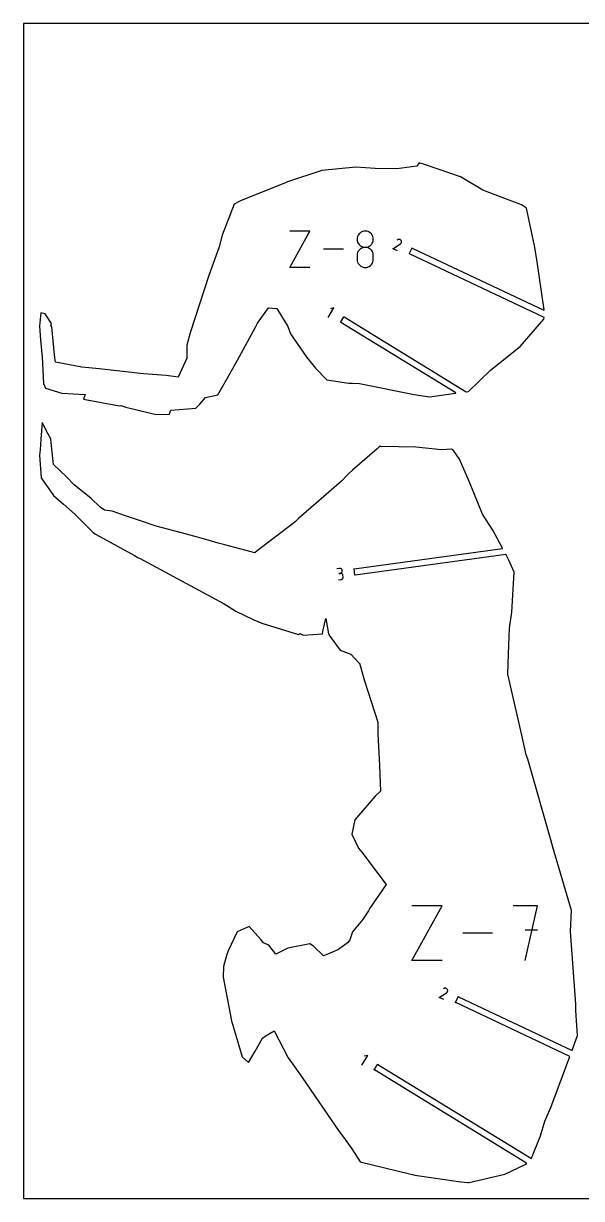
# Model space of a CAD drawing. Extents: x 0 to 600, y 0 to 500.
# Drawn here: x 0 to 238, y 0 to 500 of the extents above; entities that cross this region are included whole.
import ezdxf

# ---------------------------------------------------------------- set-up
doc = ezdxf.new("R2010")
doc.units = 0

msp = doc.modelspace()

# ---------------------------------------------------------------- linework, layer by layer
at = {"layer": 'annotation', "color": 1}
for p, q in [((113.378558, 396.178445), (121.981811, 411.672851)), ((121.981811, 411.672851), (113.378558, 411.672851)), ((142.88475, 410.429373), (142.54502, 409.949649)), ((143.299654, 410.843951), (142.88475, 410.429373)), ((143.779953, 411.183538), (143.299654, 410.843951)), ((144.315866, 411.438289), (143.779953, 411.183538)), ((144.897612, 411.598358), (144.315866, 411.438289)), ((145.515409, 411.653903), (144.897612, 411.598358)), ((146.133207, 411.598358), (145.515409, 411.653903)), ((145.515409, 411.653903), (145.515409, 411.653903)), ((146.714953, 411.438289), (146.133207, 411.598358)), ((147.250865, 411.183538), (146.714953, 411.438289)), ((147.731164, 410.843951), (147.250865, 411.183538)), ((148.146069, 410.429373), (147.731164, 410.843951)), ((148.485798, 409.949649), (148.146069, 410.429373)), ((142.13021, 408.834139), (142.074691, 408.218043)), ((142.074691, 408.218043), (142.074691, 408.218043)), ((142.074691, 408.218043), (142.130242, 407.599055)), ((142.290247, 409.414622), (142.13021, 408.834139)), ((142.130242, 407.599055), (142.290359, 407.016319)), ((142.54502, 409.949649), (142.290247, 409.414622)), ((142.290359, 407.016319), (142.545236, 406.4796)), ((142.545236, 406.4796), (142.885069, 405.998663)), ((142.885069, 405.998663), (143.300054, 405.583271)), ((143.300054, 405.583271), (143.780385, 405.243192)), ((143.780385, 405.243192), (144.316258, 404.988188)), ((146.714561, 404.988188), (147.250433, 405.243192)), ((147.250433, 405.243192), (147.730765, 405.583271)), ((147.730765, 405.583271), (148.145749, 405.998663)), ((148.145749, 405.998663), (148.485582, 406.4796)), ((148.485582, 406.4796), (148.74046, 407.016319)), ((148.740572, 409.414622), (148.485798, 409.949649)), ((148.74046, 407.016319), (148.900576, 407.599055)), ((148.900608, 408.834139), (148.740572, 409.414622)), ((148.900576, 407.599055), (148.956127, 408.218043)), ((148.956127, 408.218043), (148.900608, 408.834139)), ((148.956127, 408.218043), (148.956127, 408.218043)), ((157.334371, 404.153173), (160.470153, 406.178932)), ((159.286197, 407.949503), (159.044935, 407.766526)), ((159.453919, 408.044466), (159.286197, 407.949503)), ((159.630587, 408.106418), (159.453919, 408.044466)), ((159.812087, 408.136138), (159.630587, 408.106418)), ((159.994303, 408.134405), (159.812087, 408.136138)), ((160.173121, 408.101998), (159.994303, 408.134405)), ((160.344428, 408.039698), (160.173121, 408.101998)), ((160.504107, 407.948284), (160.344428, 408.039698)), ((160.470153, 406.178932), (160.473527, 406.18056)), ((160.470153, 406.178932), (160.470153, 406.178932)), ((160.473527, 406.18056), (160.476824, 406.182253)), ((160.476824, 406.182253), (160.480069, 406.184025)), ((160.480069, 406.184025), (160.483285, 406.185893)), ((160.483285, 406.185893), (160.486496, 406.187872)), ((160.486496, 406.187872), (160.489726, 406.18998)), ((160.489726, 406.18998), (160.493, 406.192232)), ((160.493, 406.192232), (160.496341, 406.194643)), ((160.496341, 406.194643), (160.499773, 406.197231)), ((160.499773, 406.197231), (160.647915, 406.32038)), ((160.499773, 406.197231), (160.499773, 406.197231)), ((160.648045, 407.828535), (160.504107, 407.948284)), ((160.647915, 406.32038), (160.768207, 406.463754)), ((160.772127, 407.681231), (160.648045, 407.828535)), ((160.768207, 406.463754), (160.859955, 406.623158)), ((160.866228, 407.513763), (160.772127, 407.681231)), ((160.772127, 407.681231), (160.772127, 407.681231)), ((160.859955, 406.623158), (160.922465, 406.794395)), ((160.927618, 407.33715), (160.866228, 407.513763)), ((160.922465, 406.794395), (160.955042, 406.97327)), ((160.956991, 407.155587), (160.927618, 407.33715)), ((160.955042, 406.97327), (160.956991, 407.155587)), ((136.265747, 403.925648), (127.793671, 403.925648)), ((142.13021, 401.946561), (142.074691, 401.327862)), ((142.074691, 401.327862), (142.074691, 399.613819)), ((142.290247, 402.529071), (142.13021, 401.946561)), ((142.54502, 403.065621), (142.290247, 402.529071)), ((142.88475, 403.546437), (142.54502, 403.065621)), ((143.299654, 403.961747), (142.88475, 403.546437)), ((143.779953, 404.301778), (143.299654, 403.961747)), ((144.315866, 404.556756), (143.779953, 404.301778)), ((144.897612, 404.71691), (144.315866, 404.556756)), ((144.316258, 404.988188), (144.897867, 404.828024)), ((145.515409, 404.772467), (144.897612, 404.71691)), ((144.897867, 404.828024), (145.515409, 404.772467)), ((145.515409, 404.772467), (146.132951, 404.828024)), ((146.133207, 404.716942), (145.515409, 404.772467)), ((145.515409, 404.772467), (145.515409, 404.772467)), ((145.515409, 404.772467), (145.515409, 404.772467)), ((146.132951, 404.828024), (146.714561, 404.988188)), ((146.714953, 404.556868), (146.133207, 404.716942)), ((147.250865, 404.301994), (146.714953, 404.556868)), ((147.731164, 403.962067), (147.250865, 404.301994)), ((148.146069, 403.546837), (147.731164, 403.962067)), ((148.485798, 403.066053), (148.146069, 403.546837)), ((148.740572, 402.529463), (148.485798, 403.066053)), ((148.900608, 401.946817), (148.740572, 402.529463)), ((148.956127, 401.327862), (148.900608, 401.946817)), ((148.956127, 399.613819), (148.956127, 401.327862)), ((148.956127, 401.327862), (148.956127, 401.327862)), ((159.261852, 403.242478), (157.334371, 404.153173)), ((121.981811, 396.178445), (113.378558, 396.178445)), ((142.074691, 399.613819), (142.074691, 399.613819)), ((142.074691, 399.613819), (142.130242, 398.995164)), ((142.130242, 398.995164), (142.290359, 398.413321)), ((142.290359, 398.413321), (142.545236, 397.877895)), ((142.545236, 397.877895), (142.885069, 397.39849)), ((142.885069, 397.39849), (143.300054, 396.984712)), ((143.300054, 396.984712), (143.780385, 396.646165)), ((143.780385, 396.646165), (144.316258, 396.392454)), ((144.316258, 396.392454), (144.897867, 396.233184)), ((144.897867, 396.233184), (145.515409, 396.177959)), ((145.515409, 396.177959), (146.132951, 396.233184)), ((145.515409, 396.177959), (145.515409, 396.177959)), ((146.132951, 396.233184), (146.714561, 396.392454)), ((146.714561, 396.392454), (147.250433, 396.646165)), ((147.250433, 396.646165), (147.730765, 396.984712)), ((147.730765, 396.984712), (148.145749, 397.39849)), ((148.145749, 397.39849), (148.485582, 397.877895)), ((148.485582, 397.877895), (148.74046, 398.413321)), ((148.74046, 398.413321), (148.900576, 398.995164)), ((148.900576, 398.995164), (148.956127, 399.613819)), ((129.692477, 374.87783), (132.19985, 378.970883)), ((132.19985, 378.970883), (130.732333, 378.618109)), ((134.542897, 268.136172), (133.486942, 267.990929)), ((134.833383, 266.024261), (134.30466, 265.951537)), ((134.30466, 265.951537), (134.833383, 266.024261)), ((134.735158, 268.145248), (134.542897, 268.136172)), ((134.920619, 268.120703), (134.735158, 268.145248)), ((134.833383, 266.024261), (135.020954, 266.067434)), ((135.025644, 266.033337), (134.833383, 266.024261)), ((134.833383, 266.024261), (134.833383, 266.024261)), ((135.095894, 268.065149), (134.920619, 268.120703)), ((135.020954, 266.067434), (135.192898, 266.141169)), ((135.211106, 266.008792), (135.025644, 266.033337)), ((135.257593, 267.981199), (135.095894, 268.065149)), ((135.192898, 266.141169), (135.346654, 266.242059)), ((135.38638, 265.953238), (135.211106, 266.008792)), ((135.402329, 267.871466), (135.257593, 267.981199)), ((135.346654, 266.242059), (135.479662, 266.366698)), ((135.548079, 265.869289), (135.38638, 265.953238)), ((135.526715, 267.738563), (135.402329, 267.871466)), ((135.479662, 266.366698), (135.589363, 266.511683)), ((135.627363, 267.5851), (135.526715, 267.738563)), ((135.692816, 265.759556), (135.548079, 265.869289)), ((135.589363, 266.511683), (135.673197, 266.673606)), ((135.700884, 267.413692), (135.627363, 267.5851)), ((135.673197, 266.673606), (135.728602, 266.849062)), ((135.817202, 265.626652), (135.692816, 265.759556)), ((135.74389, 267.226951), (135.700884, 267.413692)), ((135.728602, 266.849062), (135.75302, 267.034645)), ((135.75302, 267.034645), (135.74389, 267.226951)), ((135.74389, 267.226951), (135.74389, 267.226951)), ((135.917849, 265.47319), (135.817202, 265.626652)), ((135.99137, 265.301782), (135.917849, 265.47319)), ((136.034377, 265.11504), (135.99137, 265.301782)), ((136.107101, 264.586317), (136.034377, 265.11504)), ((136.034377, 265.11504), (136.034377, 265.11504)), ((134.140228, 263.241366), (135.196184, 263.38661)), ((135.196184, 263.38661), (135.383756, 263.429769)), ((135.196184, 263.38661), (135.196184, 263.38661)), ((135.383756, 263.429769), (135.555707, 263.50345)), ((135.555707, 263.50345), (135.709478, 263.60423)), ((135.709478, 263.60423), (135.842512, 263.728687)), ((135.842512, 263.728687), (135.952251, 263.873397)), ((135.952251, 263.873397), (136.036137, 264.034938)), ((136.036137, 264.034938), (136.091612, 264.209887)), ((136.091612, 264.209887), (136.116119, 264.394821)), ((136.116119, 264.394821), (136.107101, 264.586317)), ((165.357169, 101.242865), (178.288536, 124.532178)), ((178.288536, 124.532178), (165.357169, 124.532178)), ((218.845475, 124.532178), (208.488989, 124.532178)), ((213.667962, 101.242865), (218.845475, 124.532178)), ((199.758418, 112.887522), (187.02422, 112.887522)), ((218.845475, 114.161087), (213.667962, 114.161087)), ((178.288536, 101.242865), (165.357169, 101.242865)), ((177.00713, 85.538124), (180.142913, 87.563883)), ((178.934612, 84.627429), (177.00713, 85.538124)), ((178.958957, 89.334455), (178.717695, 89.151478)), ((179.126679, 89.429418), (178.958957, 89.334455)), ((179.303347, 89.49137), (179.126679, 89.429418)), ((179.484846, 89.521089), (179.303347, 89.49137)), ((179.667062, 89.519356), (179.484846, 89.521089)), ((179.845881, 89.48695), (179.667062, 89.519356)), ((180.017187, 89.42465), (179.845881, 89.48695)), ((180.176866, 89.333236), (180.017187, 89.42465)), ((180.142913, 87.563883), (180.146287, 87.565512)), ((180.142913, 87.563883), (180.142913, 87.563883)), ((180.146287, 87.565512), (180.149584, 87.567205)), ((180.149584, 87.567205), (180.152828, 87.568977)), ((180.152828, 87.568977), (180.156044, 87.570844)), ((180.156044, 87.570844), (180.159255, 87.572824)), ((180.159255, 87.572824), (180.162485, 87.574932)), ((180.162485, 87.574932), (180.165759, 87.577183)), ((180.165759, 87.577183), (180.1691, 87.579595)), ((180.1691, 87.579595), (180.172533, 87.582182)), ((180.172533, 87.582182), (180.320674, 87.705332)), ((180.172533, 87.582182), (180.172533, 87.582182)), ((180.320804, 89.213487), (180.176866, 89.333236)), ((180.320674, 87.705332), (180.440966, 87.848706)), ((180.444887, 89.066183), (180.320804, 89.213487)), ((180.440966, 87.848706), (180.532715, 88.00811)), ((180.538988, 88.898715), (180.444887, 89.066183)), ((180.444887, 89.066183), (180.444887, 89.066183)), ((180.532715, 88.00811), (180.595225, 88.179347)), ((180.600377, 88.722102), (180.538988, 88.898715)), ((180.595225, 88.179347), (180.627801, 88.358222)), ((180.62975, 88.540539), (180.600377, 88.722102)), ((180.627801, 88.358222), (180.62975, 88.540539)), ((144.068624, 56.78605), (146.575996, 60.879103)), ((146.575996, 60.879103), (145.10848, 60.526329))]:
    msp.add_line(p, q, dxfattribs=at)
at = {"layer": 'boundary', "color": 5}
for p, q in [((168.496601, 440.653443), (167.499951, 439.238186)), ((171.116001, 439.85348), (168.496601, 440.653443)), ((127.099007, 437.412969), (112.448215, 432.561793)), ((141.54721, 438.85746), (127.099007, 437.412969)), ((149.787326, 438.321649), (141.54721, 438.85746)), ((158.914482, 438.223137), (149.787326, 438.321649)), ((167.499951, 439.238186), (158.914482, 438.223137)), ((186.104737, 434.741542), (171.116001, 439.85348)), ((111.882357, 432.398661), (92.34193, 424.506855)), ((112.448215, 432.561793), (111.882357, 432.398661)), ((195.595262, 429.076202), (186.104737, 434.741542)), ((212.014708, 422.874896), (195.595262, 429.076202)), ((89.769068, 423.189348), (84.653912, 409.955696)), ((92.34193, 424.506855), (89.769068, 423.189348)), ((214.202084, 421.387798), (212.014708, 422.874896)), ((217.592131, 405.349534), (214.202084, 421.387798)), ((83.258924, 405.00488), (78.891964, 392.74685)), ((84.653912, 409.955696), (83.258924, 405.00488)), ((218.648349, 399.617858), (217.592131, 405.349534)), ((164.272452, 401.989816), (164.277185, 402.008742)), ((164.275322, 401.970519), (164.272452, 401.989816)), ((164.285358, 401.95379), (164.275322, 401.970519)), ((164.277185, 402.008742), (165.450266, 404.491562)), ((164.301033, 401.942174), (164.285358, 401.95379)), ((164.319959, 401.937442), (164.301033, 401.942174)), ((164.339256, 401.940312), (164.319959, 401.937442)), ((164.355985, 401.950348), (164.339256, 401.940312)), ((164.367601, 401.966023), (164.355985, 401.950348)), ((221.750338, 374.853864), (164.367601, 401.966023)), ((165.450266, 404.491562), (165.461881, 404.507237)), ((165.461881, 404.507237), (165.47861, 404.517273)), ((165.47861, 404.517273), (165.497908, 404.520143)), ((165.497908, 404.520143), (165.516833, 404.51541)), ((165.516833, 404.51541), (165.532508, 404.503795)), ((165.532508, 404.503795), (165.542544, 404.487066)), ((165.545415, 404.467769), (165.540682, 404.448843)), ((165.540682, 404.448843), (221.573438, 377.974522)), ((165.542544, 404.487066), (165.545415, 404.467769)), ((221.646831, 378.105745), (218.648349, 399.617858)), ((78.891964, 392.74685), (70.941548, 368.341861)), ((7.426027, 376.918107), (6.7675, 371.239516)), ((9.301942, 376.386024), (7.426027, 376.918107)), ((11.935857, 372.28104), (9.301942, 376.386024)), ((99.642561, 372.446537), (104.285762, 379.05382)), ((104.285762, 379.05382), (107.822918, 378.669021)), ((107.822918, 378.669021), (112.609707, 371.029424)), ((134.998978, 372.831491), (136.433404, 375.173058)), ((136.433404, 375.173058), (136.446644, 375.187386)), ((136.446644, 375.187386), (136.46436, 375.195556)), ((136.46436, 375.195556), (136.483854, 375.196325)), ((136.483854, 375.196325), (136.502158, 375.189576)), ((136.502158, 375.189576), (136.516486, 375.176335)), ((136.516486, 375.176335), (136.524656, 375.158619)), ((136.525425, 375.139125), (136.518675, 375.120821)), ((136.518675, 375.120821), (188.467288, 343.2975)), ((136.524656, 375.158619), (136.525425, 375.139125)), ((221.573438, 377.974522), (221.646831, 378.105745)), ((6.7675, 371.239516), (7.195738, 365.432348)), ((11.708133, 371.377156), (11.935857, 372.28104)), ((12.12249, 370.908124), (11.708133, 371.377156)), ((13.262204, 359.02632), (12.12249, 370.908124)), ((91.148763, 356.72938), (98.8014, 370.825468)), ((98.8014, 370.825468), (99.642561, 372.446537)), ((112.609707, 371.029424), (113.692448, 367.908803)), ((134.992228, 372.813187), (134.998978, 372.831491)), ((134.992996, 372.793693), (134.992228, 372.813187)), ((135.001167, 372.775977), (134.992996, 372.793693)), ((135.015495, 372.762736), (135.001167, 372.775977)), ((135.033799, 372.755987), (135.015495, 372.762736)), ((135.053293, 372.756756), (135.033799, 372.755987)), ((135.071009, 372.764926), (135.053293, 372.756756)), ((135.084249, 372.779254), (135.071009, 372.764926)), ((184.047516, 342.784733), (135.084249, 372.779254)), ((211.532899, 362.579283), (221.523578, 374.199581)), ((221.523578, 374.199581), (221.700931, 374.711309)), ((221.700931, 374.711309), (221.750338, 374.853864)), ((7.195738, 365.432348), (7.953292, 358.047672)), ((70.941548, 368.341861), (69.503132, 363.095411)), ((113.692448, 367.908803), (120.691187, 357.82134)), ((69.503132, 363.095411), (69.485154, 357.585194)), ((198.851799, 352.527109), (211.532899, 362.579283)), ((7.953292, 358.047672), (8.52828, 346.831376)), ((13.673922, 355.887956), (13.262204, 359.02632)), ((24.904818, 353.746371), (13.673922, 355.887956)), ((69.485154, 357.585194), (65.911623, 349.536534)), ((86.648833, 348.600288), (91.148763, 356.72938)), ((120.691187, 357.82134), (124.337675, 353.263305)), ((32.250027, 353.040044), (24.904818, 353.746371)), ((51.092592, 350.971601), (32.250027, 353.040044)), ((60.819335, 350.177789), (51.092592, 350.971601)), ((65.911623, 349.536534), (60.819335, 350.177789)), ((124.337675, 353.263305), (129.113254, 348.43535)), ((189.485418, 343.444018), (198.851799, 352.527109)), ((8.52828, 346.831376), (9.351399, 344.80126)), ((82.822655, 341.983933), (86.648833, 348.600288)), ((129.113254, 348.43535), (137.505626, 347.093083)), ((137.505626, 347.093083), (138.472048, 347.009366)), ((138.472048, 347.009366), (140.091397, 346.922471)), ((140.091397, 346.922471), (143.021274, 346.843784)), ((143.021274, 346.843784), (166.368152, 342.168253)), ((9.351399, 344.80126), (16.319495, 342.67078)), ((16.319495, 342.67078), (26.269743, 342.067481)), ((26.269743, 342.067481), (25.561296, 340.211661)), ((25.561296, 340.211661), (40.829763, 337.349787)), ((75.147564, 338.015112), (77.481355, 340.88109)), ((77.481355, 340.88109), (82.822655, 341.983933)), ((166.368152, 342.168253), (172.044978, 341.212136)), ((172.044978, 341.212136), (173.046487, 341.078313)), ((173.046487, 341.078313), (183.977943, 342.651444)), ((183.977943, 342.651444), (184.047516, 342.784733)), ((188.467288, 343.2975), (189.485418, 343.444018)), ((40.829763, 337.349787), (41.476465, 337.41941)), ((41.476465, 337.41941), (43.592855, 336.741615)), ((43.592855, 336.741615), (54.043006, 334.166594)), ((62.058535, 333.572841), (62.785163, 335.416693)), ((62.785163, 335.416693), (73.374098, 336.357582)), ((73.374098, 336.357582), (75.147564, 338.015112)), ((7.999431, 330.197841), (7.318309, 323.063204)), ((10.433871, 325.540474), (7.999431, 330.197841)), ((54.043006, 334.166594), (55.967306, 333.697533)), ((55.967306, 333.697533), (62.058535, 333.572841)), ((11.673385, 323.303196), (10.433871, 325.540474)), ((7.318309, 323.063204), (7.044139, 318.56244)), ((11.935724, 320.29372), (11.673385, 323.303196)), ((12.842393, 312.407575), (11.935724, 320.29372)), ((7.044139, 318.56244), (6.7675, 316.302228)), ((6.7675, 316.302228), (7.547496, 306.64979)), ((150.643522, 319.068891), (140.026702, 309.993307)), ((151.658216, 319.971758), (150.643522, 319.068891)), ((152.210828, 319.945197), (151.658216, 319.971758)), ((167.059821, 319.690311), (152.210828, 319.945197)), ((178.056402, 318.620239), (167.059821, 319.690311)), ((182.297449, 318.835703), (178.056402, 318.620239)), ((183.119647, 318.328008), (182.297449, 318.835703)), ((185.710761, 314.620897), (183.119647, 318.328008)), ((18.279287, 307.110959), (12.842393, 312.407575)), ((189.926292, 304.774988), (185.710761, 314.620897)), ((7.547496, 306.64979), (12.745541, 299.133243)), ((21.651573, 303.659368), (18.279287, 307.110959)), ((135.34435, 305.208734), (117.054179, 289.301572)), ((137.698481, 307.606188), (135.34435, 305.208734)), ((138.543654, 308.452874), (137.698481, 307.606188)), ((140.026702, 309.993307), (138.543654, 308.452874)), ((28.879608, 297.849776), (21.651573, 303.659368)), ((195.457492, 291.211143), (189.926292, 304.774988)), ((12.745541, 299.133243), (16.974676, 295.52908)), ((16.974676, 295.52908), (21.907613, 291.235712)), ((32.706499, 294.136177), (28.879608, 297.849776)), ((21.907613, 291.235712), (29.523398, 283.557683)), ((34.435061, 292.967835), (32.706499, 294.136177)), ((37.695753, 292.461646), (34.435061, 292.967835)), ((43.504335, 290.520827), (37.695753, 292.461646)), ((50.200143, 288.180217), (43.504335, 290.520827)), ((199.827706, 284.427728), (195.457492, 291.211143)), ((56.556478, 286.083077), (50.200143, 288.180217)), ((69.422293, 282.722029), (56.556478, 286.083077)), ((114.78707, 287.210207), (106.716297, 281.109356)), ((115.844628, 288.083124), (114.78707, 287.210207)), ((117.054179, 289.301572), (115.844628, 288.083124)), ((29.523398, 283.557683), (30.450912, 282.821339)), ((30.450912, 282.821339), (30.938625, 282.529932)), ((30.938625, 282.529932), (47.335096, 273.67992)), ((77.63209, 280.493402), (69.422293, 282.722029)), ((82.908355, 278.837214), (77.63209, 280.493402)), ((106.716297, 281.109356), (99.540973, 275.570968)), ((203.934672, 276.801143), (199.827706, 284.427728)), ((85.730028, 278.203246), (82.908355, 278.837214)), ((98.506077, 274.737165), (85.730028, 278.203246)), ((99.540973, 275.570968), (98.506077, 274.737165)), ((140.851596, 267.972864), (203.944907, 276.65114)), ((203.944907, 276.65114), (203.934672, 276.801143)), ((47.335096, 273.67992), (48.038762, 273.183656)), ((48.038762, 273.183656), (48.902445, 272.673455)), ((48.902445, 272.673455), (49.346317, 272.441462)), ((49.346317, 272.441462), (85.468554, 253.068716)), ((205.400311, 274.079471), (141.225776, 265.252478)), ((205.476224, 273.938501), (205.400311, 274.079471)), ((206.706743, 271.653442), (205.476224, 273.938501)), ((208.966228, 266.457788), (206.706743, 271.653442)), ((140.752528, 267.959238), (140.753691, 267.978712)), ((141.126708, 265.238851), (140.752528, 267.959238)), ((140.753691, 267.978712), (140.762219, 267.996259)), ((140.762219, 267.996259), (140.776812, 268.009207)), ((140.776812, 268.009207), (140.795249, 268.015585)), ((140.795249, 268.015585), (140.814723, 268.014421)), ((140.814723, 268.014421), (140.83227, 268.005895)), ((140.83227, 268.005895), (140.845218, 267.991301)), ((140.845218, 267.991301), (140.851596, 267.972864)), ((141.133086, 265.220414), (141.126708, 265.238851)), ((141.146034, 265.205821), (141.133086, 265.220414)), ((141.163581, 265.197294), (141.146034, 265.205821)), ((141.183055, 265.196131), (141.163581, 265.197294)), ((141.201493, 265.202508), (141.183055, 265.196131)), ((141.216086, 265.215456), (141.201493, 265.202508)), ((141.224613, 265.233003), (141.216086, 265.215456)), ((141.225776, 265.252478), (141.224613, 265.233003)), ((207.973065, 249.567905), (208.966228, 266.457788)), ((85.468554, 253.068716), (90.379693, 249.993774)), ((90.379693, 249.993774), (98.102177, 246.301126)), ((98.102177, 246.301126), (101.425563, 244.829242)), ((127.601385, 241.936381), (128.758804, 246.831723)), ((128.758804, 246.831723), (129.919516, 240.266509)), ((206.880414, 242.673487), (207.973065, 249.567905)), ((101.425563, 244.829242), (117.158689, 239.947937)), ((117.158689, 239.947937), (117.638563, 240.372151)), ((117.638563, 240.372151), (119.160904, 239.772013)), ((119.160904, 239.772013), (127.311996, 240.223355)), ((127.311996, 240.223355), (127.601385, 241.936381)), ((129.919516, 240.266509), (130.401077, 239.296631)), ((206.45876, 231.68945), (206.880414, 242.673487)), ((130.401077, 239.296631), (134.826907, 233.401619)), ((134.826907, 233.401619), (139.452197, 231.649309)), ((139.452197, 231.649309), (142.86455, 227.993341)), ((206.287463, 223.069706), (206.45876, 231.68945)), ((142.86455, 227.993341), (143.095239, 227.836244)), ((143.095239, 227.836244), (145.162134, 220.261333)), ((145.162134, 220.261333), (150.831473, 202.626029)), ((212.217995, 197.233493), (206.287463, 223.069706)), ((150.831473, 202.626029), (150.921245, 197.677441)), ((150.921245, 197.677441), (151.542771, 184.267351)), ((213.979133, 188.768595), (212.217995, 197.233493)), ((214.780522, 186.955083), (213.979133, 188.768595)), ((224.488914, 152.677911), (214.780522, 186.955083)), ((151.542771, 184.267351), (151.957346, 173.39454)), ((149.736199, 171.258838), (141.026311, 161.101563)), ((151.957346, 173.39454), (149.736199, 171.258838)), ((141.026311, 161.101563), (139.866754, 154.970137)), ((139.866754, 154.970137), (142.712075, 149.124763)), ((225.395063, 149.552574), (224.488914, 152.677911)), ((142.712075, 149.124763), (144.080762, 147.307774)), ((144.080762, 147.307774), (154.442166, 133.656412)), ((233.303525, 122.485654), (225.395063, 149.552574)), ((154.442166, 133.656412), (147.52137, 123.532661)), ((146.937503, 122.364037), (144.321054, 118.652098)), ((147.52137, 123.532661), (146.937503, 122.364037)), ((232.991213, 113.677677), (233.303525, 122.485654)), ((96.110536, 115.797405), (90.930842, 113.433873)), ((101.023725, 110.146733), (96.110536, 115.797405)), ((144.321054, 118.652098), (140.144589, 113.503886)), ((90.930842, 113.433873), (87.174524, 105.368435)), ((102.202606, 108.738459), (101.023725, 110.146733)), ((138.9316, 110.075527), (137.983631, 108.766888)), ((140.144589, 113.503886), (138.9316, 110.075527)), ((235.159919, 82.72938), (232.991213, 113.677677)), ((87.174524, 105.368435), (86.427529, 103.362941)), ((104.419149, 107.732845), (102.202606, 108.738459)), ((107.422801, 103.982637), (104.419149, 107.732845)), ((112.614569, 106.550999), (107.422801, 103.982637)), ((121.965818, 108.33388), (112.614569, 106.550999)), ((123.468097, 107.313973), (121.965818, 108.33388)), ((127.811572, 103.257791), (123.468097, 107.313973)), ((134.104643, 105.986727), (129.912362, 104.154768)), ((137.983631, 108.766888), (134.104643, 105.986727)), ((86.427529, 103.362941), (85.14452, 98.708291)), ((129.912362, 104.154768), (127.811572, 103.257791)), ((85.14452, 98.708291), (85.078623, 94.208852)), ((85.078623, 94.208852), (88.544601, 75.646799)), ((183.949944, 83.393694), (185.123026, 85.876514)), ((185.123026, 85.876514), (185.13464, 85.892188)), ((185.13464, 85.892188), (185.15137, 85.902225)), ((185.15137, 85.902225), (185.170667, 85.905095)), ((185.170667, 85.905095), (185.189593, 85.900362)), ((185.189593, 85.900362), (185.205267, 85.888747)), ((185.205267, 85.888747), (185.215304, 85.872018)), ((185.218174, 85.85272), (185.213441, 85.833794)), ((185.213441, 85.833794), (233.582297, 62.980509)), ((185.215304, 85.872018), (185.218174, 85.85272)), ((183.945211, 83.374768), (183.949944, 83.393694)), ((183.948081, 83.355471), (183.945211, 83.374768)), ((183.958118, 83.338741), (183.948081, 83.355471)), ((183.973792, 83.327126), (183.958118, 83.338741)), ((183.992719, 83.322393), (183.973792, 83.327126)), ((184.012015, 83.325263), (183.992719, 83.322393)), ((184.028745, 83.3353), (184.012015, 83.325263)), ((184.04036, 83.350974), (184.028745, 83.3353)), ((232.644089, 60.386716), (184.04036, 83.350974)), ((235.144412, 79.932568), (235.159919, 82.72938)), ((88.544601, 75.646799), (88.564608, 75.502647)), ((88.564608, 75.502647), (88.583521, 75.416911)), ((88.583521, 75.416911), (88.641242, 75.328529)), ((88.641242, 75.328529), (88.67019, 75.182535)), ((88.67019, 75.182535), (93.11849, 60.313328)), ((235.926793, 69.313391), (235.144412, 79.932568)), ((103.372398, 69.424164), (106.747028, 71.364292)), ((106.747028, 71.364292), (112.737677, 59.91953)), ((98.601571, 62.741889), (101.840561, 68.240546)), ((101.840561, 68.240546), (103.372398, 69.424164)), ((233.655689, 63.111733), (235.926793, 69.313391)), ((93.11849, 60.313328), (95.868956, 57.801977)), ((95.868956, 57.801977), (98.601571, 62.741889)), ((224.553624, 38.793816), (232.644089, 60.386716)), ((233.582297, 62.980509), (233.655689, 63.111733)), ((112.737677, 59.91953), (115.304907, 56.340078)), ((115.304907, 56.340078), (118.611324, 51.502506)), ((149.375124, 54.739711), (150.80955, 57.081278)), ((150.80955, 57.081278), (150.822791, 57.095606)), ((150.822791, 57.095606), (150.840507, 57.103776)), ((150.840507, 57.103776), (150.860001, 57.104545)), ((150.860001, 57.104545), (150.878305, 57.097796)), ((150.878305, 57.097796), (150.892633, 57.084555)), ((150.892633, 57.084555), (150.900803, 57.066839)), ((150.901572, 57.047345), (150.894823, 57.029041)), ((150.894823, 57.029041), (216.247375, 16.994569)), ((150.900803, 57.066839), (150.901572, 57.047345)), ((118.611324, 51.502506), (134.460839, 28.526517)), ((149.368374, 54.721406), (149.375124, 54.739711)), ((149.369143, 54.701912), (149.368374, 54.721406)), ((149.377314, 54.684197), (149.369143, 54.701912)), ((149.391641, 54.670956), (149.377314, 54.684197)), ((149.409946, 54.664206), (149.391641, 54.670956)), ((149.42944, 54.664975), (149.409946, 54.664206)), ((149.447155, 54.673146), (149.42944, 54.664975)), ((149.460396, 54.687474), (149.447155, 54.673146)), ((214.191694, 15.033577), (149.460396, 54.687474)), ((221.981284, 32.966837), (224.553624, 38.793816)), ((220.135674, 26.689435), (221.981284, 32.966837)), ((134.460839, 28.526517), (136.266667, 26.148749)), ((136.266667, 26.148749), (139.812031, 21.157017)), ((216.334513, 17.117096), (220.135674, 26.689435)), ((139.812031, 21.157017), (143.311436, 15.600184)), ((143.311436, 15.600184), (164.433405, 10.432635)), ((214.122122, 14.900289), (214.191694, 15.033577)), ((216.247375, 16.994569), (216.334513, 17.117096)), ((164.433405, 10.432635), (165.662297, 10.216357)), ((165.662297, 10.216357), (166.657039, 9.977556)), ((189.707613, 6.83522), (204.905357, 10.292574)), ((204.905357, 10.292574), (213.574067, 14.53297)), ((213.574067, 14.53297), (214.122122, 14.900289)), ((166.657039, 9.977556), (186.23579, 7.133456)), ((186.23579, 7.133456), (189.070241, 6.7675)), ((189.070241, 6.7675), (189.707613, 6.83522))]:
    msp.add_line(p, q, dxfattribs=at)
at = {"layer": 'frame', "color": 5}
for p, q in [((600, 500), (0, 500)), ((0, 500), (0, 0)), ((0, 0), (600, 0))]:
    msp.add_line(p, q, dxfattribs=at)

doc.saveas('drawing.dxf')
